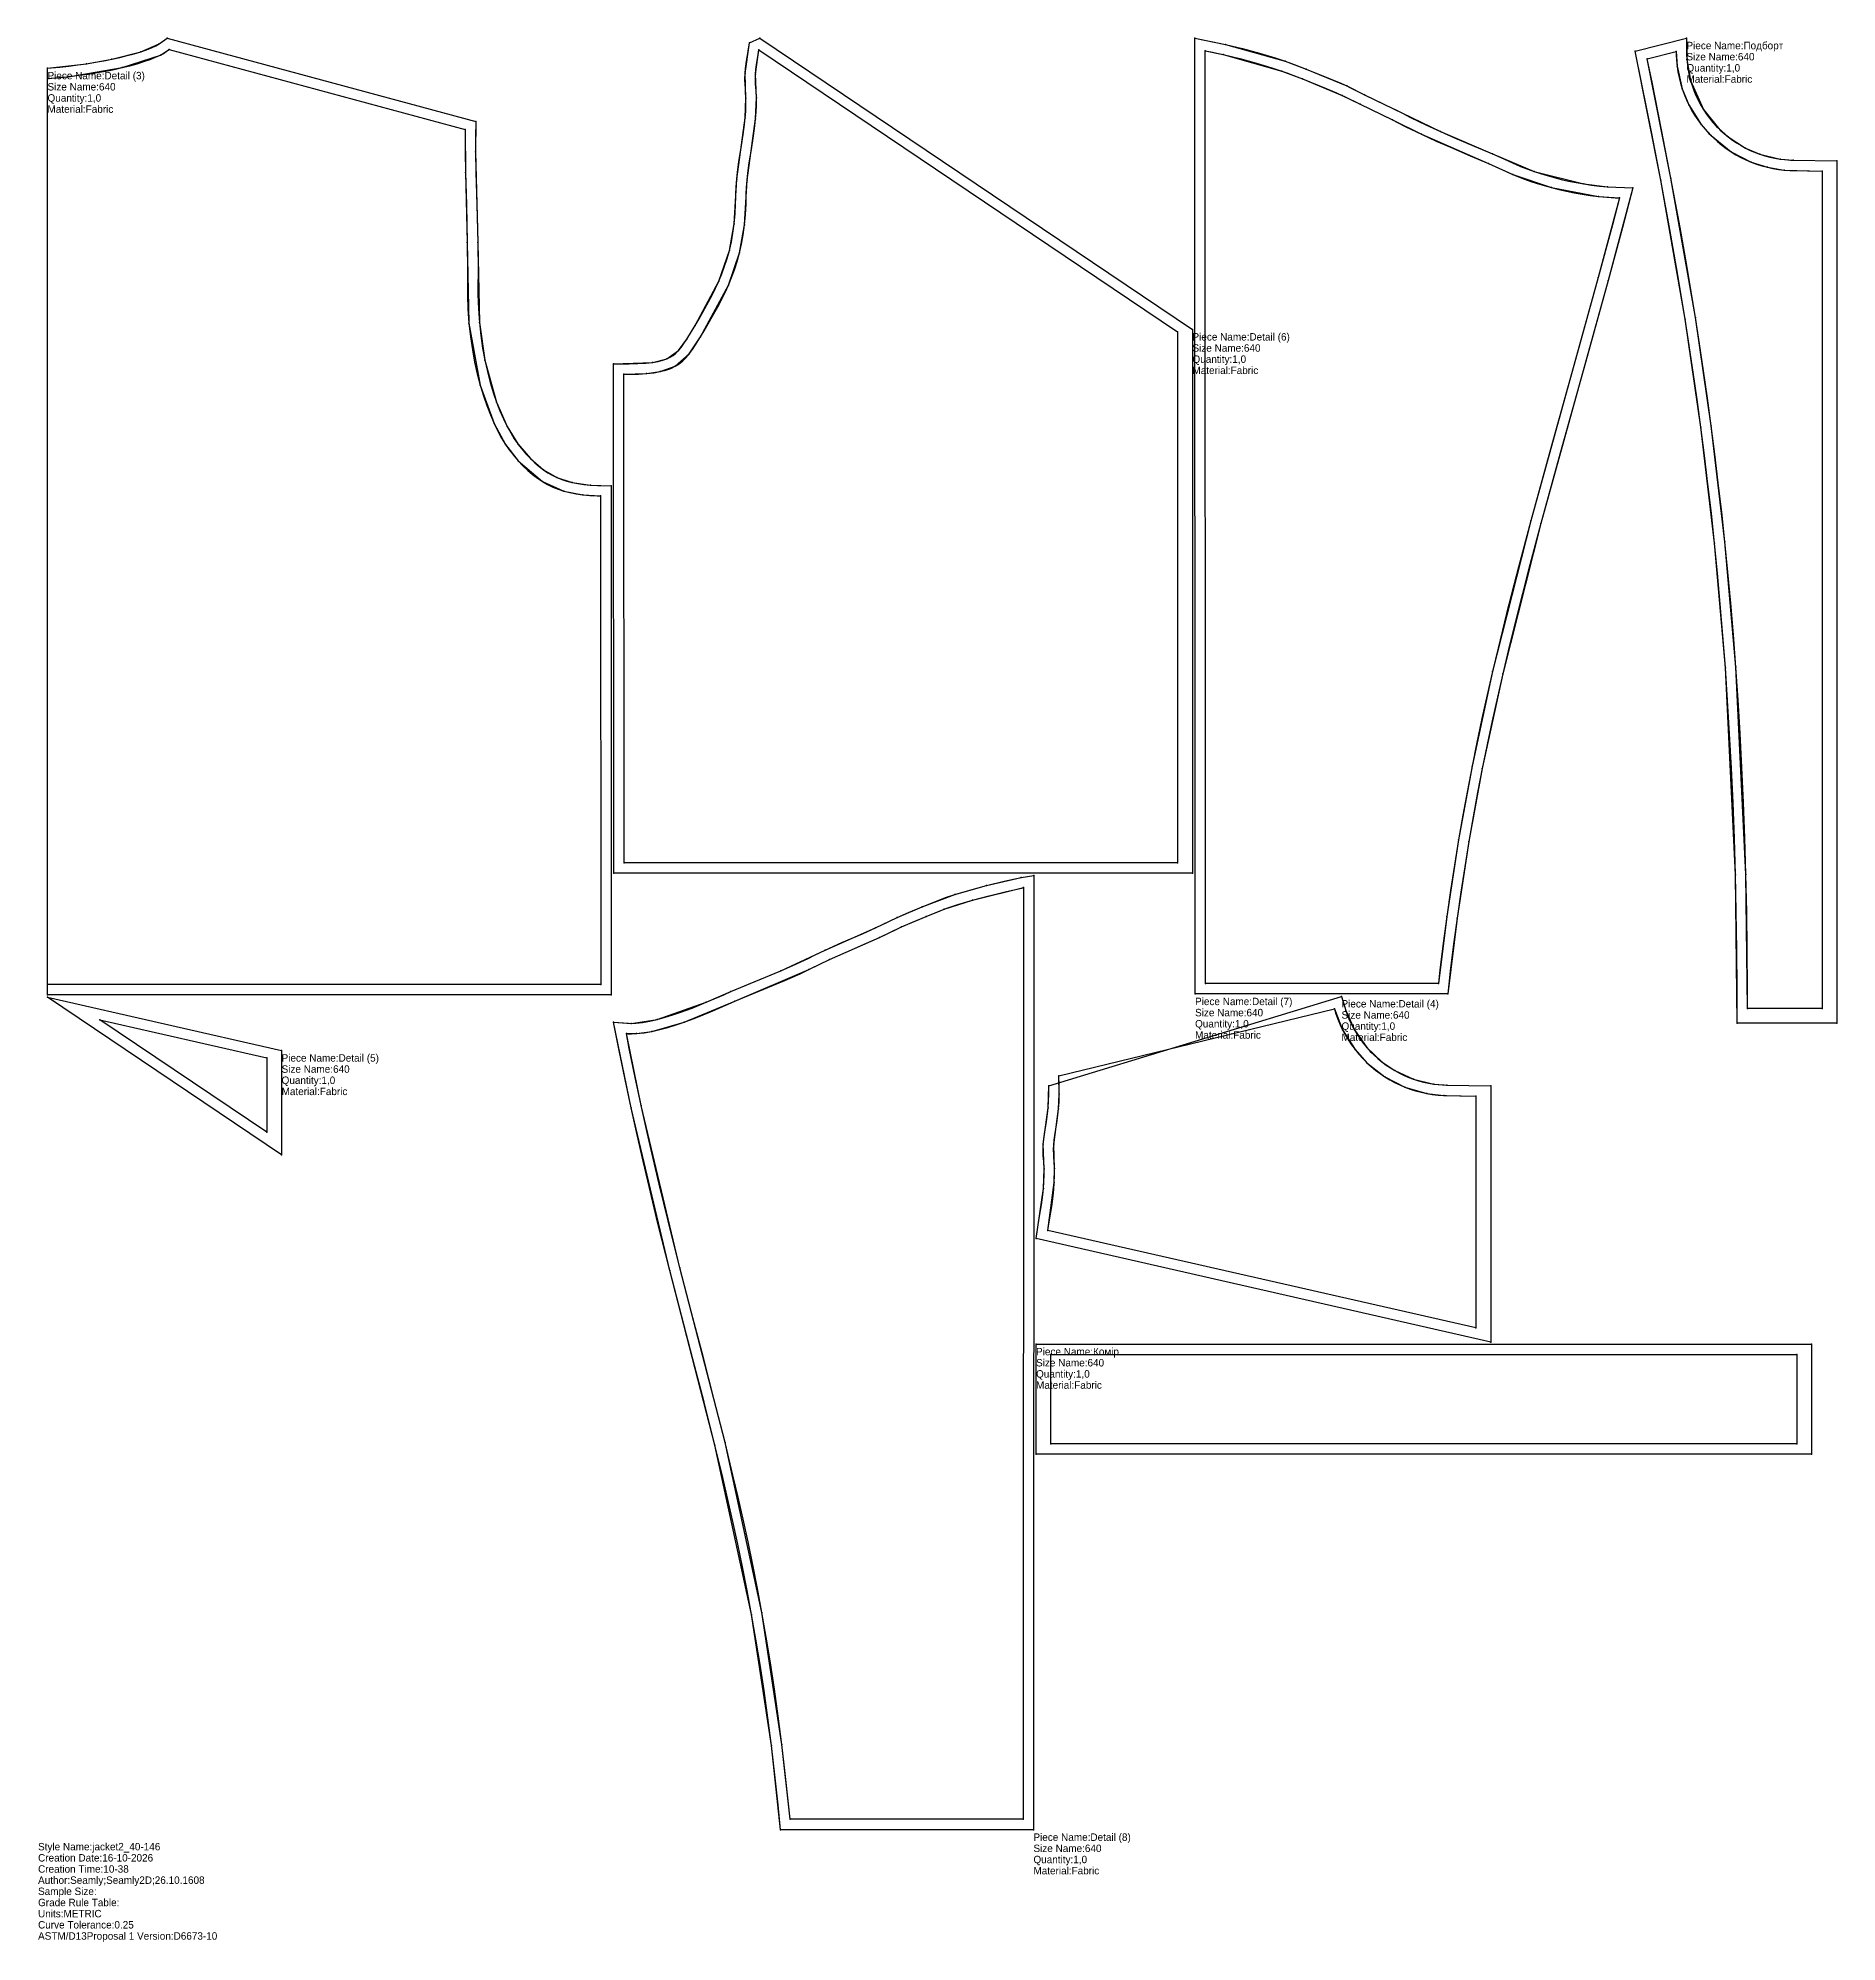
# Model space of a CAD drawing. Extents: x 0 to 1208, y -69 to 1210.
import ezdxf

# ---------------------------------------------------------------- set-up
doc = ezdxf.new("R2010")
doc.units = 0

# ---------------------------------------------------------------- blocks, each defined once
blk = doc.blocks.new('piece-169_s640_M')
at = {"layer": '1'}
blk.add_lwpolyline([(1107.39, 1209.94), (1107.66, 1195.53), (1110.11, 1181.44), (1118.75, 1161.96), (1128.84, 1149.34), (1135.41, 1143.51), (1147.13, 1136.01), (1156.7, 1131.93), (1170.23, 1128.68), (1179.02, 1127.98), (1208.46, 1127.39), (1208.46, 548.13), (1141.48, 548.13), (1140.3, 647.83), (1133.54, 786.94), (1126.21, 870.74), (1117.06, 948.5), (1106.44, 1021.17), (1090.1, 1114.52), (1072.89, 1201.15)], close=True, dxfattribs=at)
at = {"layer": '14'}
blk.add_lwpolyline([(1100.46, 1200.95), (1101.07, 1191.09), (1104.5, 1175.83), (1108.98, 1165.02), (1117.34, 1151.8), (1123.89, 1144.39), (1137.33, 1133.58), (1150.86, 1126.64), (1161.74, 1123.18), (1173.06, 1121.3), (1198.46, 1120.59), (1198.46, 558.13), (1148.46, 558.13), (1147.3, 648.01), (1140.52, 787.44), (1133.18, 871.46), (1124, 949.42), (1113.35, 1022.27), (1096.98, 1115.82), (1081.08, 1196.02)], close=True, dxfattribs=at)
at = {"layer": '2'}
for p in [(1107.39, 1209.94), (1072.89, 1201.15), (1081.08, 1196.02), (1100.46, 1200.95), (1208.46, 1127.39), (1198.46, 1120.59), (1148.46, 558.13), (1198.46, 558.13), (1141.48, 548.13), (1208.46, 548.13)]:
    blk.add_point(p, dxfattribs=at)
at = {"layer": '3'}
for p in [(1101.07, 1191.09), (1107.66, 1195.53), (1110.11, 1181.44), (1104.5, 1175.83), (1108.98, 1165.02), (1117.34, 1151.8), (1118.75, 1161.96), (1123.89, 1144.39), (1128.84, 1149.34), (1135.41, 1143.51), (1137.33, 1133.58), (1147.13, 1136.01), (1150.86, 1126.64), (1156.7, 1131.93), (1170.23, 1128.68), (1179.02, 1127.98), (1090.1, 1114.52), (1096.98, 1115.82), (1161.74, 1123.18), (1173.06, 1121.3), (1106.44, 1021.17), (1113.35, 1022.27), (1117.06, 948.5), (1124, 949.42), (1126.21, 870.74), (1133.18, 871.46), (1133.54, 786.94), (1140.52, 787.44), (1140.3, 647.83), (1147.3, 648.01)]:
    blk.add_point(p, dxfattribs=at)
at = {"layer": '84'}
blk.add_lwpolyline([(1107.39, 1209.94), (1107.48, 1199.17), (1107.66, 1195.53), (1108.01, 1191.95), (1108.54, 1188.41), (1109.24, 1184.9), (1110.11, 1181.44), (1111.15, 1178.03), (1112.35, 1174.67), (1113.71, 1171.38), (1115.24, 1168.16), (1116.91, 1165.02), (1118.75, 1161.96), (1120.73, 1158.98), (1122.87, 1156.1), (1125.14, 1153.32), (1127.59, 1150.62), (1128.84, 1149.34), (1130.08, 1148.13), (1132.71, 1145.74), (1135.41, 1143.51), (1138.21, 1141.42), (1141.1, 1139.48), (1144.07, 1137.67), (1147.13, 1136.01), (1150.25, 1134.5), (1153.45, 1133.14), (1156.7, 1131.93), (1160.01, 1130.88), (1163.38, 1129.99), (1166.78, 1129.25), (1170.23, 1128.68), (1173.71, 1128.27), (1177.25, 1128.03), (1179.02, 1127.98), (1208.46, 1127.39), (1208.46, 548.13), (1141.48, 548.13), (1141.44, 571.38), (1141.24, 597.41), (1140.86, 622.89), (1140.3, 647.83), (1139.57, 672.24), (1138.67, 696.14), (1137.62, 719.55), (1136.4, 742.47), (1135.04, 764.93), (1133.54, 786.94), (1131.9, 808.51), (1130.13, 829.65), (1128.23, 850.39), (1126.21, 870.74), (1124.09, 890.71), (1121.84, 910.32), (1119.5, 929.58), (1117.06, 948.5), (1114.53, 967.11), (1111.91, 985.41), (1109.21, 1003.43), (1106.44, 1021.17), (1103.59, 1038.65), (1100.69, 1055.88), (1096.23, 1081.34), (1090.1, 1114.52), (1083.83, 1147), (1077.44, 1178.88), (1072.89, 1201.15)], close=True, dxfattribs=at)
at = {"layer": '87'}
blk.add_lwpolyline([(1100.46, 1200.95), (1100.48, 1198.96), (1100.67, 1195.01), (1101.07, 1191.09), (1101.65, 1187.2), (1102.41, 1183.36), (1103.37, 1179.56), (1104.5, 1175.83), (1105.82, 1172.15), (1107.31, 1168.55), (1108.98, 1165.02), (1110.82, 1161.57), (1112.83, 1158.22), (1115, 1154.96), (1117.34, 1151.8), (1119.84, 1148.75), (1122.5, 1145.81), (1123.89, 1144.39), (1125.27, 1143.04), (1128.13, 1140.45), (1131.09, 1138), (1134.16, 1135.71), (1137.33, 1133.58), (1140.59, 1131.6), (1143.93, 1129.78), (1147.36, 1128.13), (1150.86, 1126.64), (1154.42, 1125.31), (1158.05, 1124.16), (1161.74, 1123.18), (1165.47, 1122.38), (1169.25, 1121.75), (1173.06, 1121.3), (1176.91, 1121.04), (1178.85, 1120.98), (1198.46, 1120.59), (1198.46, 558.13), (1148.46, 558.13), (1148.44, 571.41), (1148.24, 597.49), (1147.86, 623.02), (1147.3, 648.01), (1146.56, 672.48), (1145.67, 696.43), (1144.61, 719.89), (1143.39, 742.87), (1142.03, 765.38), (1140.52, 787.44), (1138.88, 809.06), (1137.1, 830.27), (1135.2, 851.06), (1133.18, 871.46), (1131.04, 891.48), (1128.79, 911.14), (1126.45, 930.45), (1124, 949.42), (1121.46, 968.08), (1118.84, 986.43), (1116.13, 1004.49), (1113.35, 1022.27), (1110.5, 1039.79), (1107.59, 1057.07), (1103.12, 1082.58), (1096.98, 1115.82), (1090.69, 1148.35), (1084.3, 1180.27), (1081.08, 1196.02)], close=True, dxfattribs=at)
at = {"layer": '1'}
for s, p in [('Piece Name:Подборт', (1107.39, 1202.44)), ('Size Name:640', (1107.39, 1194.94)), ('Quantity:1,0', (1107.39, 1187.44)), ('Material:Fabric', (1107.39, 1179.94))]:
    blk.add_text(s, height=5, dxfattribs=at).set_placement(p)
blk = doc.blocks.new('piece-170_s640_M')
at = {"layer": '1'}
blk.add_lwpolyline([(670.45, 332.58), (1191.49, 332.58), (1191.49, 258.58), (670.45, 258.58)], close=True, dxfattribs=at)
at = {"layer": '14'}
blk.add_lwpolyline([(680.45, 325.58), (1181.49, 325.58), (1181.49, 265.58), (680.45, 265.58)], close=True, dxfattribs=at)
at = {"layer": '2'}
for p in [(670.45, 332.58), (1191.49, 332.58), (680.45, 325.58), (1181.49, 325.58), (670.45, 258.58), (680.45, 265.58), (1181.49, 265.58), (1191.49, 258.58)]:
    blk.add_point(p, dxfattribs=at)
at = {"layer": '84'}
blk.add_lwpolyline([(670.45, 332.58), (1191.49, 332.58), (1191.49, 258.58), (670.45, 258.58)], close=True, dxfattribs=at)
at = {"layer": '87'}
blk.add_lwpolyline([(680.45, 325.58), (1181.49, 325.58), (1181.49, 265.58), (680.45, 265.58)], close=True, dxfattribs=at)
at = {"layer": '1'}
for s, p in [('Size Name:640', (670.45, 317.58)), ('Piece Name:Комір', (670.45, 325.08)), ('Quantity:1,0', (670.45, 310.08)), ('Material:Fabric', (670.45, 302.58))]:
    blk.add_text(s, height=5, dxfattribs=at).set_placement(p)
blk = doc.blocks.new('piece_Detail_s640_M')
at = {"layer": '1'}
blk.add_lwpolyline([(6.35, 1189.73), (32.62, 1192.72), (49.66, 1195.77), (68.95, 1200.76), (81.29, 1206.05), (86.7, 1209.94), (294.05, 1153.93), (293.84, 1133.49), (295.37, 1072.67), (296.47, 1018.96), (300.14, 993.61), (308.01, 965.43), (315.09, 949.1), (322.2, 937.43), (330.75, 927.5), (339.5, 919.91), (348.59, 914.71), (358.84, 911.4), (371.11, 909.7), (384.9, 909.25), (385.11, 567.19), (6.35, 567.19)], close=True, dxfattribs=at)
at = {"layer": '14'}
blk.add_lwpolyline([(6.35, 1182.71), (21.53, 1184.16), (56.53, 1190.12), (82.26, 1198.55), (88.1, 1202.31), (286.95, 1148.6), (287.09, 1119.65), (288.37, 1072.55), (289.5, 1018.34), (297.01, 976.76), (306.32, 951.12), (314.01, 936.96), (322.58, 925.98), (338.77, 911.98), (353.3, 905.59), (365.95, 903.14), (377.9, 902.41), (378.11, 574.19), (6.35, 574.19)], close=True, dxfattribs=at)
at = {"layer": '2'}
for p in [(86.7, 1209.94), (88.1, 1202.31), (6.35, 1189.73), (6.35, 1182.71), (294.05, 1153.93), (286.95, 1148.6), (384.9, 909.25), (377.9, 902.41), (6.35, 574.19), (6.35, 567.19), (378.11, 574.19), (385.11, 567.19)]:
    blk.add_point(p, dxfattribs=at)
at = {"layer": '3'}
for p in [(81.29, 1206.05), (32.62, 1192.72), (49.66, 1195.77), (56.53, 1190.12), (68.95, 1200.76), (82.26, 1198.55), (21.53, 1184.16), (293.84, 1133.49), (287.09, 1119.65), (288.37, 1072.55), (295.37, 1072.67), (289.5, 1018.34), (296.47, 1018.96), (300.14, 993.61), (297.01, 976.76), (308.01, 965.43), (306.32, 951.12), (315.09, 949.1), (314.01, 936.96), (322.2, 937.43), (322.58, 925.98), (330.75, 927.5), (338.77, 911.98), (339.5, 919.91), (348.59, 914.71), (358.84, 911.4), (371.11, 909.7), (353.3, 905.59), (365.95, 903.14)]:
    blk.add_point(p, dxfattribs=at)
at = {"layer": '84'}
blk.add_lwpolyline([(6.35, 1189.73), (8.77, 1189.92), (14.73, 1190.46), (20.71, 1191.12), (26.69, 1191.87), (32.62, 1192.72), (38.45, 1193.66), (44.15, 1194.68), (49.66, 1195.77), (54.94, 1196.94), (59.95, 1198.17), (64.64, 1199.44), (68.95, 1200.76), (72.83, 1202.11), (76.22, 1203.46), (79.05, 1204.78), (81.29, 1206.05), (82.12, 1206.62), (86.7, 1209.94), (294.05, 1153.93), (293.87, 1143.62), (293.84, 1133.49), (294.08, 1119.81), (294.74, 1098), (295.37, 1072.67), (295.56, 1053.3), (295.52, 1042.55), (295.52, 1037.66), (295.83, 1028.13), (296.47, 1018.96), (297.42, 1010.14), (298.66, 1001.69), (300.14, 993.61), (301.85, 985.93), (303.75, 978.66), (305.82, 971.82), (308.01, 965.43), (310.31, 959.5), (312.68, 954.05), (315.09, 949.1), (317.5, 944.67), (319.88, 940.78), (322.2, 937.43), (323.29, 936.02), (324.78, 934.17), (327.79, 930.66), (330.75, 927.5), (333.67, 924.67), (336.58, 922.15), (339.5, 919.91), (342.46, 917.94), (345.47, 916.22), (348.59, 914.71), (351.83, 913.42), (355.23, 912.32), (358.84, 911.4), (362.67, 910.66), (366.75, 910.1), (371.11, 909.7), (375.8, 909.46), (384.9, 909.25), (385.11, 567.19), (6.35, 567.19)], close=True, dxfattribs=at)
at = {"layer": '87'}
blk.add_lwpolyline([(6.35, 1182.71), (9.35, 1182.94), (15.42, 1183.5), (21.53, 1184.16), (27.62, 1184.93), (33.67, 1185.8), (39.63, 1186.75), (45.45, 1187.8), (51.1, 1188.92), (56.53, 1190.12), (61.71, 1191.39), (66.58, 1192.72), (71.12, 1194.11), (75.27, 1195.55), (79, 1197.03), (82.26, 1198.55), (85.01, 1200.11), (86.16, 1200.9), (88.1, 1202.31), (286.95, 1148.6), (286.87, 1143.69), (286.85, 1133.44), (287.09, 1119.65), (287.74, 1097.81), (288.37, 1072.55), (288.56, 1053.27), (288.52, 1042.56), (288.52, 1037.54), (288.83, 1027.77), (289.5, 1018.34), (290.48, 1009.26), (291.75, 1000.55), (293.28, 992.22), (295.04, 984.28), (297.01, 976.76), (299.15, 969.67), (301.44, 963.03), (303.84, 956.83), (306.32, 951.12), (308.87, 945.89), (311.44, 941.17), (314.01, 936.96), (316.55, 933.29), (317.79, 931.69), (319.39, 929.7), (322.58, 925.98), (325.75, 922.59), (328.94, 919.51), (332.16, 916.72), (335.43, 914.21), (338.77, 911.98), (342.21, 910.02), (345.77, 908.3), (349.45, 906.83), (353.3, 905.59), (357.31, 904.57), (361.52, 903.76), (365.95, 903.14), (370.62, 902.72), (375.54, 902.47), (377.9, 902.41), (378.11, 574.19), (6.35, 574.19)], close=True, dxfattribs=at)
at = {"layer": '1'}
for s, p in [('Size Name:640', (6.35, 1174.73)), ('Piece Name:Detail (3)', (6.35, 1182.23)), ('Quantity:1,0', (6.35, 1167.23)), ('Material:Fabric', (6.35, 1159.73))]:
    blk.add_text(s, height=5, dxfattribs=at).set_placement(p)
blk = doc.blocks.new('piece_Detail_s640-172_M')
at = {"layer": '1'}
blk.add_lwpolyline([(875.65, 566.21), (878.56, 556.64), (884.32, 543.64), (892.55, 531.93), (902.82, 522.13), (911.48, 516.29), (924.11, 510.55), (937.64, 507.3), (946.43, 506.6), (975.87, 506.01), (975.87, 333.98), (670.45, 403.57), (675.39, 437.17), (675.92, 450.42), (675.32, 466.94), (678.57, 491.32), (679.07, 506.12)], close=True, dxfattribs=at)
at = {"layer": '14'}
blk.add_lwpolyline([(685.82, 512.84), (870.88, 557.84), (876.39, 543.63), (884.75, 530.41), (892.68, 521.65), (904.74, 512.19), (918.27, 505.25), (932.88, 500.99), (944.32, 499.66), (965.87, 499.21), (965.87, 343.44), (678.39, 408.94), (682.72, 441.15), (682.92, 450.58), (682.31, 466.53), (685.55, 490.68), (686.07, 500.46)], close=True, dxfattribs=at)
at = {"layer": '2'}
for p in [(875.65, 566.21), (870.88, 557.84), (685.82, 512.84), (679.07, 506.12), (965.87, 499.21), (975.87, 506.01), (670.45, 403.57), (678.39, 408.94), (965.87, 343.44), (975.87, 333.98)]:
    blk.add_point(p, dxfattribs=at)
at = {"layer": '3'}
for p in [(878.56, 556.64), (876.39, 543.63), (884.32, 543.64), (884.75, 530.41), (892.55, 531.93), (892.68, 521.65), (902.82, 522.13), (904.74, 512.19), (911.48, 516.29), (686.07, 500.46), (918.27, 505.25), (924.11, 510.55), (932.88, 500.99), (937.64, 507.3), (944.32, 499.66), (946.43, 506.6), (678.57, 491.32), (685.55, 490.68), (675.32, 466.94), (682.31, 466.53), (675.92, 450.42), (682.92, 450.58), (675.39, 437.17), (682.72, 441.15)]:
    blk.add_point(p, dxfattribs=at)
at = {"layer": '84'}
blk.add_lwpolyline([(875.65, 566.21), (878.56, 556.64), (879.76, 553.29), (881.12, 550), (882.65, 546.78), (884.32, 543.64), (886.16, 540.57), (888.14, 537.6), (890.28, 534.72), (892.55, 531.93), (895, 529.23), (896.25, 527.96), (897.49, 526.74), (900.12, 524.36), (902.82, 522.13), (905.62, 520.04), (908.51, 518.09), (911.48, 516.29), (914.54, 514.63), (917.66, 513.12), (920.86, 511.76), (924.11, 510.55), (927.42, 509.5), (930.79, 508.6), (934.19, 507.87), (937.64, 507.3), (941.12, 506.89), (944.66, 506.65), (946.43, 506.6), (975.87, 506.01), (975.87, 333.98), (670.45, 403.57), (672.61, 417.16), (674.03, 426.13), (674.92, 432.78), (675.39, 437.17), (675.73, 441.56), (675.92, 445.97), (675.92, 450.42), (675.71, 454.94), (675.51, 457.26), (675.33, 459.32), (675.2, 463.24), (675.32, 466.94), (675.62, 470.46), (676.29, 475.41), (677.38, 482), (678.15, 487.39), (678.57, 491.32), (678.89, 495.68), (679.07, 500.58), (679.07, 506.12)], close=True, dxfattribs=at)
at = {"layer": '87'}
blk.add_lwpolyline([(685.82, 512.84), (870.88, 557.84), (871.91, 554.44), (873.23, 550.77), (874.72, 547.16), (876.39, 543.63), (878.23, 540.19), (880.24, 536.83), (882.41, 533.57), (884.75, 530.41), (887.25, 527.36), (889.91, 524.43), (891.3, 523.01), (892.68, 521.65), (895.54, 519.06), (898.5, 516.62), (901.57, 514.33), (904.74, 512.19), (908, 510.21), (911.34, 508.4), (914.77, 506.74), (918.27, 505.25), (921.83, 503.93), (925.46, 502.77), (929.15, 501.8), (932.88, 500.99), (936.66, 500.36), (940.47, 499.92), (944.32, 499.66), (946.26, 499.6), (965.87, 499.21), (965.87, 343.44), (678.39, 408.94), (679.52, 416.06), (680.96, 425.12), (681.87, 431.94), (682.37, 436.52), (682.72, 441.15), (682.92, 445.83), (682.92, 450.58), (682.7, 455.41), (682.48, 457.86), (682.32, 459.73), (682.21, 463.24), (682.31, 466.53), (682.58, 469.7), (683.21, 474.37), (684.3, 480.94), (685.09, 486.52), (685.55, 490.68), (685.88, 495.29), (686.07, 500.46), (686.07, 506.25), (685.83, 512.75)], close=True, dxfattribs=at)
at = {"layer": '1'}
for s, p in [('Piece Name:Detail (4)', (875.65, 558.71)), ('Size Name:640', (875.65, 551.21)), ('Quantity:1,0', (875.65, 543.71)), ('Material:Fabric', (875.65, 536.21))]:
    blk.add_text(s, height=5, dxfattribs=at).set_placement(p)
blk = doc.blocks.new('piece_Detail_s640-173_M')
at = {"layer": '1'}
blk.add_lwpolyline([(163.61, 529.85), (163.61, 459.77), (6.35, 565.68)], close=True, dxfattribs=at)
at = {"layer": '14'}
blk.add_lwpolyline([(153.61, 524.95), (153.61, 474.95), (41.4, 550.51)], close=True, dxfattribs=at)
at = {"layer": '2'}
for p in [(6.35, 565.68), (41.4, 550.51), (153.61, 524.95), (163.61, 529.85), (153.61, 474.95), (163.61, 459.77)]:
    blk.add_point(p, dxfattribs=at)
at = {"layer": '84'}
blk.add_lwpolyline([(163.61, 529.85), (163.61, 459.77), (6.35, 565.68)], close=True, dxfattribs=at)
at = {"layer": '87'}
blk.add_lwpolyline([(153.61, 524.95), (153.61, 474.95), (41.4, 550.51)], close=True, dxfattribs=at)
at = {"layer": '1'}
for s, p in [('Piece Name:Detail (5)', (163.61, 522.35)), ('Size Name:640', (163.61, 514.85)), ('Quantity:1,0', (163.61, 507.35)), ('Material:Fabric', (163.61, 499.85))]:
    blk.add_text(s, height=5, dxfattribs=at).set_placement(p)
blk = doc.blocks.new('piece_Detail_s640-174_M')
at = {"layer": '1'}
blk.add_lwpolyline([(775.53, 1014.25), (775.53, 648.86), (386.77, 648.86), (386.56, 991.08), (412.68, 992.06), (422.35, 994.47), (430.16, 1000.05), (435.74, 1007.66), (441.4, 1016.95), (457.35, 1046.68), (464.45, 1067.31), (467.7, 1085.2), (469.33, 1115.05), (475.05, 1156.28), (475.57, 1169.53), (474.97, 1186.05), (477.89, 1206.83), (484.95, 1209.94)], close=True, dxfattribs=at)
at = {"layer": '14'}
blk.add_lwpolyline([(765.53, 1012.55), (765.53, 655.86), (393.77, 655.86), (393.56, 984.08), (408.81, 984.59), (417.93, 985.86), (428.01, 989.43), (437.46, 997.86), (444.94, 1009.25), (463.77, 1043.9), (471.23, 1065.59), (474.66, 1084.41), (476.3, 1114.4), (482.02, 1155.63), (482.57, 1169.69), (481.96, 1185.65), (484.24, 1201.98)], close=True, dxfattribs=at)
at = {"layer": '2'}
for p in [(477.89, 1206.83), (484.95, 1209.94), (484.24, 1201.98), (765.53, 1012.55), (775.53, 1014.25), (386.56, 991.08), (393.56, 984.08), (393.77, 655.86), (765.53, 655.86), (386.77, 648.86), (775.53, 648.86)]:
    blk.add_point(p, dxfattribs=at)
at = {"layer": '3'}
for p in [(474.97, 1186.05), (481.96, 1185.65), (475.57, 1169.53), (482.57, 1169.69), (475.05, 1156.28), (482.02, 1155.63), (469.33, 1115.05), (476.3, 1114.4), (467.7, 1085.2), (474.66, 1084.41), (464.45, 1067.31), (471.23, 1065.59), (457.35, 1046.68), (463.77, 1043.9), (441.4, 1016.95), (430.16, 1000.05), (435.74, 1007.66), (437.46, 997.86), (444.94, 1009.25), (412.68, 992.06), (417.93, 985.86), (422.35, 994.47), (428.01, 989.43), (408.81, 984.59)]:
    blk.add_point(p, dxfattribs=at)
at = {"layer": '84'}
blk.add_lwpolyline([(775.53, 1014.25), (775.53, 648.86), (386.77, 648.86), (386.56, 991.08), (393.76, 991.08), (397.07, 991.09), (403.03, 991.25), (408.21, 991.57), (412.68, 992.06), (416.48, 992.71), (419.67, 993.52), (422.35, 994.47), (424.61, 995.56), (426.58, 996.81), (428.4, 998.28), (430.16, 1000.05), (431.95, 1002.18), (433.79, 1004.71), (435.74, 1007.66), (438.96, 1012.88), (441.4, 1016.95), (444.08, 1021.43), (447.99, 1028.18), (450.49, 1032.69), (452.9, 1037.26), (455.19, 1041.92), (457.35, 1046.68), (459.37, 1051.58), (461.24, 1056.63), (462.94, 1061.86), (464.45, 1067.31), (465.75, 1072.99), (466.84, 1078.95), (467.7, 1085.2), (468.3, 1091.78), (468.63, 1098.73), (468.68, 1102.38), (468.71, 1104.96), (468.94, 1110.05), (469.33, 1115.05), (469.86, 1119.94), (470.81, 1127.06), (472.27, 1136.26), (473.69, 1145.24), (474.58, 1151.89), (475.05, 1156.28), (475.39, 1160.67), (475.57, 1165.08), (475.57, 1169.53), (475.36, 1174.05), (475.16, 1176.37), (474.99, 1178.44), (474.86, 1182.35), (474.97, 1186.05), (475.27, 1189.57), (475.94, 1194.52), (477.04, 1201.14), (477.89, 1206.83), (484.95, 1209.94)], close=True, dxfattribs=at)
at = {"layer": '87'}
blk.add_lwpolyline([(765.53, 1012.55), (765.53, 655.86), (393.77, 655.86), (393.56, 984.08), (393.77, 984.08), (397.17, 984.09), (403.34, 984.25), (408.81, 984.59), (413.65, 985.12), (417.93, 985.86), (421.71, 986.81), (425.05, 988), (428.01, 989.43), (430.68, 991.12), (433.09, 993.08), (435.33, 995.32), (437.46, 997.86), (439.54, 1000.72), (441.64, 1003.89), (444.94, 1009.25), (447.4, 1013.35), (450.11, 1017.87), (454.08, 1024.73), (456.65, 1029.36), (459.13, 1034.09), (461.52, 1038.93), (463.77, 1043.9), (465.89, 1049.03), (467.86, 1054.34), (469.64, 1059.85), (471.23, 1065.59), (472.61, 1071.58), (473.76, 1077.84), (474.66, 1084.41), (475.29, 1091.29), (475.63, 1098.52), (475.68, 1102.29), (475.71, 1104.76), (475.92, 1109.62), (476.3, 1114.4), (476.81, 1119.1), (477.74, 1126.05), (479.18, 1135.17), (480.61, 1144.23), (481.53, 1151.05), (482.02, 1155.63), (482.38, 1160.26), (482.57, 1164.94), (482.57, 1169.69), (482.35, 1174.52), (482.14, 1176.97), (481.98, 1178.85), (481.86, 1182.35), (481.96, 1185.65), (482.23, 1188.81), (482.86, 1193.49), (483.95, 1200.05), (484.24, 1201.98)], close=True, dxfattribs=at)
at = {"layer": '1'}
for s, p in [('Piece Name:Detail (6)', (775.53, 1006.75)), ('Size Name:640', (775.53, 999.25)), ('Quantity:1,0', (775.53, 991.75)), ('Material:Fabric', (775.53, 984.25))]:
    blk.add_text(s, height=5, dxfattribs=at).set_placement(p)
blk = doc.blocks.new('piece_Detail_s640-175_M')
at = {"layer": '1'}
blk.add_lwpolyline([(777.26, 567.79), (777.08, 1209.94), (797.68, 1205.7), (837.89, 1194.41), (851.95, 1189.05), (879.15, 1177.75), (891.15, 1171.83), (942.17, 1147.11), (977.08, 1132.21), (1005.01, 1120.32), (1038.42, 1111.96), (1054.43, 1110.04), (1071.39, 1109.29), (1054.83, 1047.19), (1009.63, 883.91), (983.95, 782.8), (970.22, 719.37), (961.15, 670.14), (953.28, 618.82), (947.02, 567.79)], close=True, dxfattribs=at)
at = {"layer": '14'}
blk.add_lwpolyline([(784.26, 574.79), (784.08, 1201.42), (796.11, 1198.88), (835.61, 1187.79), (849.37, 1182.54), (876.17, 1171.41), (888.08, 1165.53), (909.93, 1154.96), (929.32, 1145.3), (974.29, 1125.79), (990.65, 1118.34), (1016.63, 1109.47), (1048.29, 1103.57), (1062.39, 1102.61), (1048.07, 1049.03), (1002.87, 885.74), (977.14, 784.39), (963.35, 720.73), (954.25, 671.3), (946.34, 619.78), (940.76, 574.79)], close=True, dxfattribs=at)
at = {"layer": '2'}
for p in [(777.08, 1209.94), (784.08, 1201.42), (1062.39, 1102.61), (1071.39, 1109.29), (777.26, 567.79), (784.26, 574.79), (940.76, 574.79), (947.02, 567.79)]:
    blk.add_point(p, dxfattribs=at)
at = {"layer": '3'}
for p in [(797.68, 1205.7), (796.11, 1198.88), (837.89, 1194.41), (835.61, 1187.79), (849.37, 1182.54), (851.95, 1189.05), (879.15, 1177.75), (876.17, 1171.41), (888.08, 1165.53), (891.15, 1171.83), (909.93, 1154.96), (929.32, 1145.3), (942.17, 1147.11), (974.29, 1125.79), (977.08, 1132.21), (990.65, 1118.34), (1005.01, 1120.32), (1016.63, 1109.47), (1038.42, 1111.96), (1048.29, 1103.57), (1054.43, 1110.04), (1048.07, 1049.03), (1054.83, 1047.19), (1002.87, 885.74), (1009.63, 883.91), (977.14, 784.39), (983.95, 782.8), (963.35, 720.73), (970.22, 719.37), (954.25, 671.3), (961.15, 670.14), (946.34, 619.78), (953.28, 618.82)]:
    blk.add_point(p, dxfattribs=at)
at = {"layer": '84'}
blk.add_lwpolyline([(777.26, 567.79), (777.08, 1209.94), (789.31, 1207.52), (797.68, 1205.7), (809.2, 1202.89), (820.51, 1199.82), (830.99, 1196.68), (837.89, 1194.41), (841.96, 1192.95), (843.77, 1192.25), (851.95, 1189.05), (867.94, 1182.62), (875.13, 1179.57), (879.15, 1177.75), (880.78, 1176.95), (891.15, 1171.83), (905.03, 1165.15), (913.07, 1161.22), (916.52, 1159.45), (921.94, 1156.67), (932.31, 1151.63), (942.17, 1147.11), (951.56, 1143.01), (964.87, 1137.39), (977.08, 1132.21), (984.76, 1128.78), (988.42, 1127.05), (990.02, 1126.29), (993.42, 1124.77), (997.05, 1123.27), (1000.92, 1121.78), (1005.01, 1120.32), (1009.3, 1118.9), (1013.78, 1117.54), (1018.43, 1116.24), (1023.24, 1115.02), (1028.18, 1113.9), (1033.25, 1112.87), (1038.42, 1111.96), (1043.69, 1111.18), (1049.03, 1110.54), (1054.43, 1110.04), (1059.89, 1109.7), (1071.39, 1109.29), (1064.36, 1082.59), (1054.83, 1047.19), (1040.74, 996.08), (1022.59, 931.12), (1009.63, 883.91), (1001.34, 852.78), (993.38, 821.74), (987.65, 798.41), (983.95, 782.8), (980.36, 767.11), (976.86, 751.32), (973.48, 735.41), (970.22, 719.37), (967.07, 703.15), (964.05, 686.75), (961.15, 670.14), (958.39, 653.29), (955.76, 636.2), (953.28, 618.82), (950.94, 601.15), (948.75, 583.15), (947.02, 567.79)], close=True, dxfattribs=at)
at = {"layer": '87'}
blk.add_lwpolyline([(784.26, 574.79), (784.08, 1201.42), (787.89, 1200.67), (796.11, 1198.88), (807.45, 1196.11), (818.59, 1193.09), (828.89, 1190.01), (835.61, 1187.79), (839.51, 1186.38), (841.23, 1185.72), (849.37, 1182.54), (865.27, 1176.15), (872.32, 1173.16), (876.17, 1171.41), (877.69, 1170.67), (888.08, 1165.53), (901.98, 1158.85), (909.93, 1154.96), (913.33, 1153.22), (918.81, 1150.41), (929.32, 1145.3), (939.31, 1140.72), (948.79, 1136.57), (962.14, 1130.94), (974.29, 1125.79), (981.83, 1122.43), (985.42, 1120.72), (987.09, 1119.93), (990.65, 1118.34), (994.45, 1116.77), (998.48, 1115.21), (1002.74, 1113.7), (1007.19, 1112.23), (1011.82, 1110.82), (1016.63, 1109.47), (1021.6, 1108.22), (1026.71, 1107.05), (1031.95, 1105.99), (1037.3, 1105.05), (1042.75, 1104.24), (1048.29, 1103.57), (1053.89, 1103.06), (1059.55, 1102.71), (1062.39, 1102.61), (1057.6, 1084.39), (1048.07, 1049.03), (1033.99, 997.95), (1015.84, 932.99), (1002.87, 885.74), (994.57, 854.55), (986.58, 823.44), (980.85, 800.05), (977.14, 784.39), (973.53, 768.65), (970.02, 752.8), (966.63, 736.84), (963.35, 720.73), (960.19, 704.45), (957.16, 687.98), (954.25, 671.3), (951.48, 654.39), (948.84, 637.23), (946.34, 619.78), (943.99, 602.03), (941.79, 583.97), (940.76, 574.79)], close=True, dxfattribs=at)
at = {"layer": '1'}
for s, p in [('Piece Name:Detail (7)', (777.26, 560.29)), ('Size Name:640', (777.26, 552.79)), ('Quantity:1,0', (777.26, 545.29)), ('Material:Fabric', (777.26, 537.79))]:
    blk.add_text(s, height=5, dxfattribs=at).set_placement(p)
blk = doc.blocks.new('piece_Detail_s640-176_M')
at = {"layer": '1'}
blk.add_lwpolyline([(668.69, 6.37), (498.85, 6.37), (492.7, 62.84), (479.36, 151.02), (454.76, 264.72), (424.42, 382.13), (398.36, 491.42), (386.56, 548.78), (398.5, 548.07), (415.99, 550.69), (448.93, 562.19), (465.35, 569.35), (498.95, 583.29), (528.84, 597.28), (562.48, 612.14), (577.12, 619.23), (593.99, 626.32), (615.8, 634.63), (637.23, 640.61), (660.42, 646.07), (668.98, 647.44)], close=True, dxfattribs=at)
at = {"layer": '14'}
blk.add_lwpolyline([(661.69, 13.37), (505.19, 13.37), (499.65, 63.7), (486.25, 152.26), (461.56, 266.41), (431.2, 383.87), (405.2, 492.91), (395.2, 541.18), (402.1, 541.19), (412.31, 542.67), (434.04, 548.9), (468.09, 562.91), (517.9, 584.16), (531.79, 590.93), (565.38, 605.77), (580.04, 612.86), (596.6, 619.82), (608.78, 624.8), (627.78, 630.84), (661.97, 639.23)], close=True, dxfattribs=at)
at = {"layer": '2'}
for p in [(668.98, 647.44), (661.97, 639.23), (386.56, 548.78), (395.2, 541.18), (505.19, 13.37), (661.69, 13.37), (498.85, 6.37), (668.69, 6.37)]:
    blk.add_point(p, dxfattribs=at)
at = {"layer": '3'}
for p in [(637.23, 640.61), (660.42, 646.07), (615.8, 634.63), (627.78, 630.84), (577.12, 619.23), (593.99, 626.32), (596.6, 619.82), (608.78, 624.8), (562.48, 612.14), (565.38, 605.77), (580.04, 612.86), (528.84, 597.28), (531.79, 590.93), (498.95, 583.29), (517.9, 584.16), (465.35, 569.35), (468.09, 562.91), (415.99, 550.69), (448.93, 562.19), (398.5, 548.07), (402.1, 541.19), (412.31, 542.67), (434.04, 548.9), (398.36, 491.42), (405.2, 492.91), (431.2, 383.87), (424.42, 382.13), (454.76, 264.72), (461.56, 266.41), (479.36, 151.02), (486.25, 152.26), (492.7, 62.84), (499.65, 63.7)]:
    blk.add_point(p, dxfattribs=at)
at = {"layer": '84'}
blk.add_lwpolyline([(668.69, 6.37), (498.85, 6.37), (497.19, 23.12), (495.01, 43.34), (492.7, 62.84), (490.27, 81.64), (487.71, 99.82), (485.04, 117.41), (482.25, 134.46), (479.36, 151.02), (476.37, 167.15), (473.28, 182.89), (470.09, 198.29), (466.82, 213.4), (463.47, 228.27), (460.04, 242.95), (454.76, 264.72), (447.48, 293.52), (439.97, 322.43), (432.27, 351.84), (424.42, 382.13), (416.46, 413.69), (410.45, 438.49), (406.42, 455.59), (402.39, 473.22), (398.36, 491.42), (394.34, 510.26), (390.33, 529.77), (386.56, 548.78), (396.6, 548.1), (398.5, 548.07), (401.58, 548.18), (406.1, 548.68), (410.92, 549.53), (415.99, 550.69), (421.2, 552.11), (426.47, 553.73), (431.71, 555.51), (439.43, 558.35), (448.93, 562.19), (460.73, 567.33), (465.35, 569.35), (477.28, 574.28), (498.95, 583.29), (508.98, 587.71), (514.86, 590.46), (517.41, 591.73), (521.21, 593.64), (528.84, 597.28), (540.04, 602.34), (553.76, 608.29), (562.48, 612.14), (567.34, 614.42), (569.4, 615.47), (571.96, 616.77), (577.12, 619.23), (584.7, 622.56), (593.99, 626.32), (601.76, 629.4), (604.78, 630.7), (606.17, 631.3), (609.6, 632.58), (615.8, 634.63), (625.89, 637.58), (637.23, 640.61), (648.98, 643.5), (660.42, 646.07), (668.98, 647.44)], close=True, dxfattribs=at)
at = {"layer": '87'}
blk.add_lwpolyline([(661.69, 13.37), (505.19, 13.37), (504.16, 23.84), (501.97, 44.13), (499.65, 63.7), (497.21, 82.58), (494.64, 100.83), (491.95, 118.5), (489.15, 135.63), (486.25, 152.26), (483.24, 168.47), (480.14, 184.27), (476.94, 199.74), (473.66, 214.91), (470.29, 229.84), (466.85, 244.57), (461.56, 266.41), (454.26, 295.26), (446.74, 324.2), (439.05, 353.6), (431.2, 383.87), (423.26, 415.37), (417.25, 440.12), (413.24, 457.17), (409.22, 474.75), (405.2, 492.91), (401.2, 511.69), (397.2, 531.15), (395.2, 541.18), (396.29, 541.11), (398.56, 541.06), (402.1, 541.19), (407.09, 541.75), (412.31, 542.67), (417.68, 543.9), (423.15, 545.38), (428.62, 547.07), (434.04, 548.9), (441.95, 551.82), (451.64, 555.74), (463.53, 560.92), (468.09, 562.91), (479.96, 567.81), (501.7, 576.86), (511.87, 581.34), (517.9, 584.16), (520.54, 585.47), (524.29, 587.35), (531.79, 590.93), (542.88, 595.94), (556.57, 601.88), (565.38, 605.77), (570.41, 608.13), (572.57, 609.23), (575.05, 610.49), (580.04, 612.86), (587.42, 616.11), (596.6, 619.82), (604.43, 622.93), (607.54, 624.27), (608.78, 624.8), (611.93, 625.98), (617.88, 627.94), (627.78, 630.84), (638.97, 633.83), (650.59, 636.69), (661.74, 639.19), (661.97, 639.23)], close=True, dxfattribs=at)
at = {"layer": '1'}
for s, p in [('Piece Name:Detail (8)', (668.69, -1.13)), ('Size Name:640', (668.69, -8.63)), ('Quantity:1,0', (668.69, -16.13)), ('Material:Fabric', (668.69, -23.63))]:
    blk.add_text(s, height=5, dxfattribs=at).set_placement(p)

msp = doc.modelspace()

# ---------------------------------------------------------------- block references
at = {"layer": '1'}
for name in ['piece_Detail_s640_M', 'piece_Detail_s640-174_M', 'piece_Detail_s640-175_M', 'piece-169_s640_M', 'piece_Detail_s640-176_M', 'piece_Detail_s640-173_M', 'piece_Detail_s640-172_M', 'piece-170_s640_M']:
    msp.add_blockref(name, (0, 0), dxfattribs=at)

# ---------------------------------------------------------------- texts
for s, p in [('Style Name:jacket2_40-146', (0, -7.5)), ('Creation Date:16-10-2026', (0, -15)), ('Author:Seamly;Seamly2D;26.10.1608', (0, -30)), ('Creation Time:10-38', (0, -22.5)), ('Sample Size:', (0, -37.5)), ('Grade Rule Table:', (0, -45)), ('Units:METRIC', (0, -52.5)), ('ASTM/D13Proposal 1 Version:D6673-10', (0, -67.5)), ('Curve Tolerance:0.25', (0, -60))]:
    msp.add_text(s, height=5, dxfattribs=at).set_placement(p)

doc.saveas('drawing.dxf')
